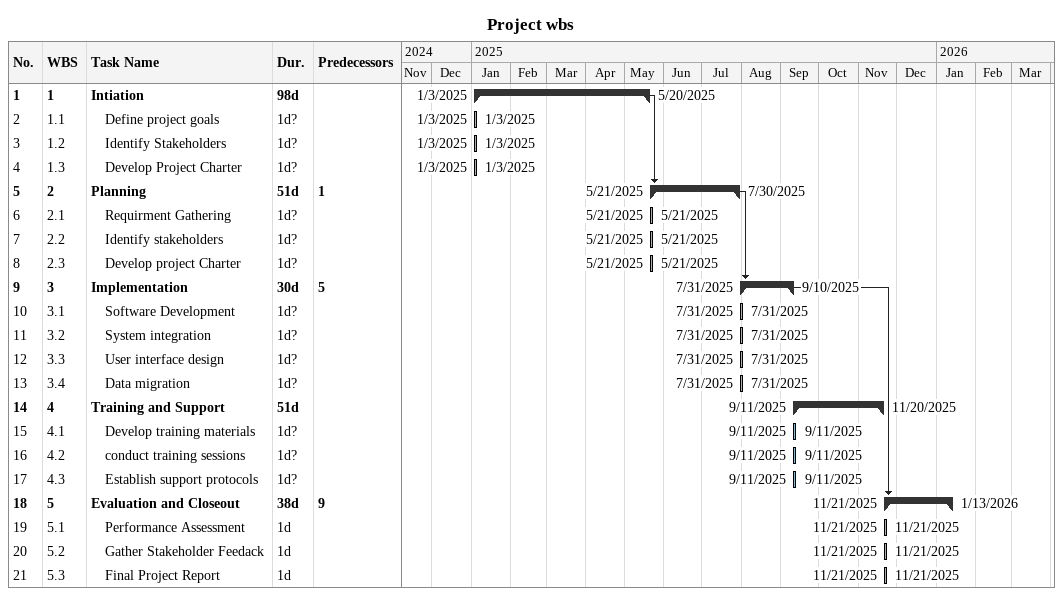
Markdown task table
Project wbs

| ID | WBS | Task | Duration | Start | Finish | Predecessors |
|---|---|---|---|---|---|---|
| 1 | 1 | **Intiation** | 98d | 2025-01-03 | 2025-05-20 |  |
| 2 | 1.1 | Define project goals | 1d? | 2025-01-03 | 2025-01-03 |  |
| 3 | 1.2 | Identify Stakeholders | 1d? | 2025-01-03 | 2025-01-03 |  |
| 4 | 1.3 | Develop Project Charter | 1d? | 2025-01-03 | 2025-01-03 |  |
| 5 | 2 | **Planning** | 51d | 2025-05-21 | 2025-07-30 | 1 |
| 6 | 2.1 | Requirment Gathering | 1d? | 2025-05-21 | 2025-05-21 |  |
| 7 | 2.2 | Identify stakeholders | 1d? | 2025-05-21 | 2025-05-21 |  |
| 8 | 2.3 | Develop project Charter | 1d? | 2025-05-21 | 2025-05-21 |  |
| 9 | 3 | **Implementation** | 30d | 2025-07-31 | 2025-09-10 | 5 |
| 10 | 3.1 | Software Development | 1d? | 2025-07-31 | 2025-07-31 |  |
| 11 | 3.2 | System integration | 1d? | 2025-07-31 | 2025-07-31 |  |
| 12 | 3.3 | User interface design | 1d? | 2025-07-31 | 2025-07-31 |  |
| 13 | 3.4 | Data migration | 1d? | 2025-07-31 | 2025-07-31 |  |
| 14 | 4 | **Training and Support** | 51d | 2025-09-11 | 2025-11-20 |  |
| 15 | 4.1 | Develop training materials | 1d? | 2025-09-11 | 2025-09-11 |  |
| 16 | 4.2 | conduct training sessions | 1d? | 2025-09-11 | 2025-09-11 |  |
| 17 | 4.3 | Establish support protocols | 1d? | 2025-09-11 | 2025-09-11 |  |
| 18 | 5 | **Evaluation and Closeout** | 38d | 2025-11-21 | 2026-01-13 | 9 |
| 19 | 5.1 | Performance Assessment | 1d | 2025-11-21 | 2025-11-21 |  |
| 20 | 5.2 | Gather Stakeholder Feedack | 1d | 2025-11-21 | 2025-11-21 |  |
| 21 | 5.3 | Final Project Report | 1d | 2025-11-21 | 2025-11-21 |  |
